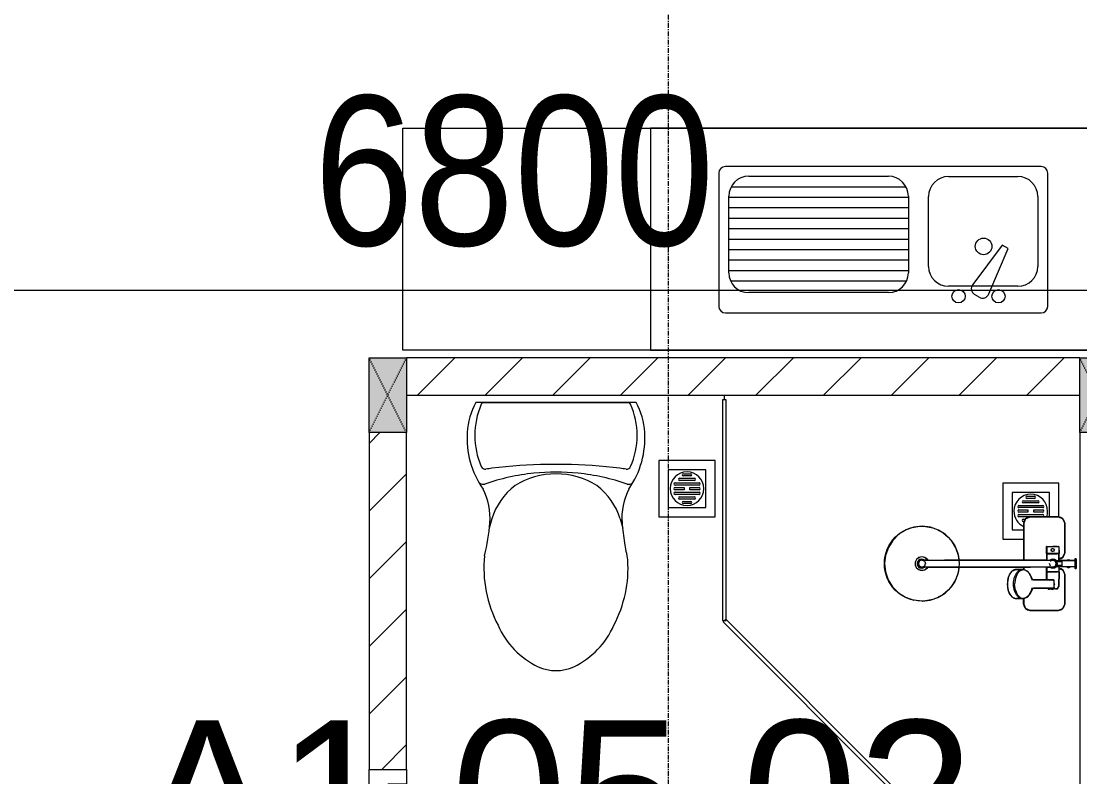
# Model space of a CAD drawing. Header units: millimetres. Extents: x 1591 to 239243, y -15958 to 82755.
# Drawn here: x 139121 to 141951, y 21317 to 23337 of the extents above; entities that cross this region are included whole.
import ezdxf

# ---------------------------------------------------------------- set-up
doc = ezdxf.new("R2010")
doc.units = ezdxf.units.MM
doc.linetypes.add('Dash_2_', pattern=[6, 3, -3])
doc.linetypes.add('Grid Line', pattern=[22.225, 12.7, -3.175, 3.175, -3.175])
for name, color, linetype, lineweight in [('0-1', 250, 'Continuous', 5), ('A-ANNO-DIMS', 211, 'Continuous', 9), ('A-ANNO-DIMS-160', 211, 'Continuous', 9), ('A-AREA-IDEN', 2, 'Continuous', 9), ('A-DETL-GENF-1', 9, 'Continuous', 9), ('A-DOOR-1', 254, 'Continuous', 9), ('A-DOOR-2', 9, 'Continuous', 9), ('A-FLOR-2', 9, 'Continuous', 9), ('A-GLAZ-CURT-1', 254, 'Continuous', 9), ('A-GLAZ-CURT-2', 9, 'Continuous', 9), ('A-WALL-1', 253, 'Continuous', 18), ('A-WALL-PATT-1', 10, 'Continuous', 9), ('I-FURN', 30, 'Continuous', 9), ('I-FURN-1', 254, 'Continuous', 9), ('M-EQPM-1', 254, 'Continuous', 9), ('P-SANR-FIXT', 6, 'Continuous', 9), ('P-SANR-FIXT-1', 254, 'Continuous', 9), ('S-COLS', 52, 'Continuous', 9), ('S-COLS-4', 254, 'Continuous', 9), ('S-COLS-5', 253, 'Continuous', 18), ('S-COLS-HDLN-1', 9, 'Dash_2_', 9), ('S-GRID-1', 1, 'Grid Line', 9)]:
    doc.layers.add(name, color=color, linetype=linetype, lineweight=lineweight)
doc.styles.add('Arial_9', font='arial_0.ttf', dxfattribs={"height": 400})
doc.styles.add('UTM Avo', font='UTM Avo.ttf', dxfattribs={"width": 0.9, "height": 400})
doc.dimstyles.new('1_Dim_chi_tiet_2_5', dxfattribs={"dimscale": 304.8, "dimtxt": 399.720379, "dimasz": 0.629921, "dimexe": 0.524934, "dimexo": 0.0625, "dimgap": 0.052493, "dimtad": 1, "dimdec": 0, "dimrnd": 5, "dimzin": 0, "dimdsep": 46, "dimtxsty": 'UTM Avo', "dimblk1": 'OBLIQUE', "dimblk2": 'OBLIQUE', "dimsah": 1, "dimcen": 0.09, "dimdle": 0.524934, "dimazin": 0, "dimtfac": 1, "dimtdec": 4, "dimtix": 1, "dimtmove": 0, "dimatfit": 3, "dimfxl": 1.049869, "dimfxlon": 1, "dimtvp": 1, "dimtolj": 1, "dimtzin": 0, "dimarcsym": 2})
pattern_1 = [(45, (0, 0), (-90.50967, 90.50967), [])]

# ---------------------------------------------------------------- blocks, each defined once
blk = doc.blocks.new('DOOR_CW_01 CANH MO-PANEL KINH - DIG_02-800x2200-CỬA NHÔM KÍNH-401063-TKCS_MB TẦNG 5')
at = {"layer": 'A-DETL-GENF-1'}
for p, q in [((-347, -182), (-347, -62)), ((-347, -62), (-307, -62)), ((-307, -62), (-307, -182)), ((-307, -182), (-347, -182)), ((-347, -196), (-341, -196)), ((-347, -638), (-347, -196)), ((-341, -196), (-341, -182)), ((-341, -182), (-313, -182)), ((-313, -182), (-313, -196)), ((-307, -196), (-313, -196)), ((-307, -196), (-307, -638)), ((-383.9, -611.2), (-377.3, -615.8)), ((-270.1, -611.2), (-276.7, -615.8)), ((-392, -637), (-392, -716.5)), ((-384, -699.5), (-384, -637)), ((-347, -638), (-341, -638)), ((-341, -652), (-341, -638)), ((-307, -638), (-313, -638)), ((-313, -638), (-313, -652)), ((-270, -699.5), (-270, -637)), ((-262, -637), (-262, -716.5)), ((-307, -652), (-347, -652)), ((-347, -652), (-347, -772)), ((-313, -652), (-341, -652)), ((-307, -772), (-307, -652)), ((-349, -703.5), (-380, -703.5)), ((-349, -692.2), (-349, -731.8)), ((-347, -692.2), (-349, -692.2)), ((-347, -692.2), (-347, -731.8)), ((-307, -692.2), (-307, -731.8)), ((-307, -692.2), (-305, -692.2)), ((-305, -692.2), (-305, -731.8)), ((-305, -703.5), (-274, -703.5)), ((-349, -720.5), (-388, -720.5)), ((-349, -731.8), (-347, -731.8)), ((-305, -731.8), (-307, -731.8)), ((-305, -720.5), (-266, -720.5)), ((-347, -772), (-307, -772))]:
    blk.add_line(p, q, dxfattribs=at)
blk.add_circle((-357, -60), 10, dxfattribs=at)
for centre, radius, start, end in [((-357, -60), 714, 268, 0), ((-347, -637), 45, 145, 180), ((-347, -637), 37, 145, 180), ((-307, -637), 37, 0, 35), ((-307, -637), 45, 360, 35), ((-380, -699.5), 4, 180, 270), ((-274, -699.5), 4, 270, 0), ((-388, -716.5), 4, 180, 270), ((-266, -716.5), 4, 270, 0)]:
    blk.add_arc(centre, radius, start, end, dxfattribs=at)
at = {"layer": 'A-DOOR-2'}
for p, q in [((-400, -50), (-400, 50)), ((-400, 50), (-350, 50)), ((-350, 50), (-350, 0)), ((350, 0), (350, 50)), ((350, 50), (400, 50)), ((400, 50), (400, -50)), ((-360, 0), (-360, -50)), ((-350, 0), (-360, 0)), ((360, 0), (350, 0)), ((360, -50), (360, 0)), ((-360, -50), (-400, -50)), ((-357, -50), (-332, -50)), ((400, -50), (360, -50))]:
    blk.add_line(p, q, dxfattribs=at)
blk = doc.blocks.new('TOILET - TOILET-348229-TKCS_MB TẦNG 5')
at = {"layer": 'P-SANR-FIXT-1'}
for p, q in [((214.2, -19.1), (-214.2, -19.1)), ((194, -19.9), (-194, -19.9)), ((-171.7, -330.3), (-178.6, -355.5)), ((171.7, -330.3), (178.6, -355.5))]:
    blk.add_line(p, q, dxfattribs=at)
for centre, radius, start, end in [((-46.1, -111.1), 191.6, 151.2809, 176.4513), ((-9.8, -107.2), 207.3, 156.2862, 203.7138), ((-193.7, -26.4), 6.48, 92.3168, 156.2862), ((193.7, -26.4), 6.48, 23.7138, 87.6832), ((9.8, -107.2), 207.3, 336.2862, 23.7138), ((46.1, -111.1), 191.6, 3.5487, 28.7191), ((1.9, -114.1), 239.7, 176.4513, 195.2961), ((-1.9, -114.1), 239.7, 344.7039, 3.5487), ((-4, -115.7), 233.6, 195.2961, 215.2147), ((-189.1, -185.5), 11.7, 205.4105, 277.5788), ((178.9, -2951.3), 2778.4, 97.2351, 97.5788), ((-14.3, -1400.4), 1215.6, 90.3974, 97.407), ((0, -3462.8), 3278, 89.6026, 90.3974), ((14.3, -1400.4), 1215.6, 82.593, 89.6026), ((-178.9, -2951.3), 2778.4, 82.4212, 82.7649), ((189.1, -185.5), 11.7, 262.4212, 334.5895), ((4, -115.7), 233.6, 324.7853, 344.7039), ((0.6, -792.1), 586.9, 95.8322, 108.9927), ((0, -416), 206.1, 90, 122.0732), ((0, -786.7), 581.5, 84.1678, 95.8322), ((0, -416), 206.1, 57.9268, 90), ((-0.6, -792.1), 586.9, 71.0073, 84.1678), ((-195, -224.1), 13.8, 230.6724, 288.9927), ((-343.5, -327.4), 167.3, 355.4559, 27.38), ((-0.4, -384), 179.5, 127.4036, 162.5964), ((0.4, -384), 179.5, 17.4036, 52.5964), ((343.5, -327.4), 167.3, 152.62, 184.5441), ((195, -224.1), 13.8, 251.0073, 309.3276), ((-719.2, -297.5), 544.3, 346.0536, 355.4559), ((719.2, -297.5), 544.3, 184.5441, 190.2879), ((-1948.3, -805.1), 2171.2, 9.681, 10.8949), ((137.1, -461.2), 329.8, 174.3487, 207.6878), ((-137.1, -461.2), 329.8, 332.3122, 3.6835), ((45.1, -528.6), 217.6, 203.2216, 244.7718), ((-45.1, -528.6), 217.6, 295.2282, 336.7784), ((0, -624.4), 111.7, 244.7718, 295.2282)]:
    blk.add_arc(centre, radius, start, end, dxfattribs=at)
blk = doc.blocks.new('93925000_0001 - 93925000_top_dwg_93925000_T-348115-TKCS_MB TẦNG 5')
at = {"layer": 'P-SANR-FIXT'}
for p, q in [((-125, -47.4), (-125, -123.4)), ((-29.3, -30.4), (-108, -30.4)), ((-46.3, -78.4), (-46.3, -46.7)), ((-27.2, -47.1), (-26.1, -47.1)), ((21.5, -45.9), (60.6, -46.7)), ((29.3, -30.4), (108, -30.4)), ((125, -47.4), (125, -123.4)), ((-27.2, -77.9), (-26.1, -77.9)), ((-9, -412.5), (-9, -62.5)), ((9, -62.5), (9, -412.5)), ((43, -78.7), (21.5, -79.2)), ((43, -64.7), (43, -117.7)), ((65.8, -117.7), (65.8, -64.7)), ((-108, -140.4), (-9, -140.4)), ((9, -140.4), (16.1, -140.4)), ((42.7, -117.9), (42.7, -117.9)), ((43.2, -117.6), (43.2, -117.5)), ((65.6, -117.5), (65.6, -117.6)), ((66.1, -117.9), (66.1, -117.9)), ((108, -140.4), (92.7, -140.4)), ((15.4, -159.1), (15.8, -143.3)), ((93, -143.3), (93.4, -159.1))]:
    blk.add_line(p, q, dxfattribs=at)
at = {"layer": 'P-SANR-FIXT', "flags": 128}
for points in [[(-45.8, -46.1), (-27.2, -46.1), (-27.2, -78.9), (-45.8, -78.9)], [(-26.1, -46), (-26.1, -78.9), (-9, -79)], [(21.5, -47.4), (21.5, -79.1), (9, -79)]]:
    blk.add_lwpolyline(points, dxfattribs=at)
at = {"layer": 'P-SANR-FIXT'}
for centre, radius in [((-36.5, -62.5), 3.95), ((0, -412.5), 100)]:
    blk.add_circle(centre, radius, dxfattribs=at)
for centre, radius, start, end in [((-108, -47.4), 17, 90, 180), ((-45.8, -46.6), 0.5, 90, 180), ((-29.3, -47.4), 17, 4.7626, 90), ((0, -62.5), 12, 318.5904, 221.4096), ((0, -62.5), 9, 90, 180.0008), ((0, -62.5), 9, 360, 90), ((29.3, -47.4), 17, 90, 175.2374), ((59.7, -57.1), 10.5, 38.6491, 85.492), ((108, -47.4), 17, 360, 90), ((-45.8, -78.4), 0.5, 180, 270), ((45.7, -61.8), 2.59, 155.1929, 175.7071), ((45.9, -61.8), 2.75, 130.8294, 155.1929), ((46.1, -62.1), 3.08, 110.5459, 130.8294), ((54.4, -334.8), 275.9, 88.2683, 91.7343), ((-11.1, -67.1), 76.9, 1.7693, 4.1075), ((65.2, -72.4), 3.46, 323.2522, 79.3541), ((-108, -123.4), 17, 180, 270), ((32.6, -143.6), 16.9, 172.414, 179.1297), ((33.7, -143.7), 17.9, 164.9525, 172.4168), ((35.2, -144.2), 19.5, 157.9614, 164.9563), ((37.1, -144.9), 21.6, 151.4775, 157.9654), ((39.3, -146.1), 24, 145.4892, 151.4815), ((41.5, -147.6), 26.8, 139.9517, 145.4927), ((43.6, -149.4), 29.5, 134.7867, 139.9744), ((46.2, -152), 33.2, 130.0223, 134.7808), ((47.7, -153.8), 35.5, 125.4414, 130.0144), ((49.9, -156.8), 39.2, 121.1773, 125.4365), ((50.6, -157.9), 40.5, 119.697, 121.1761), ((51, -158.7), 41.5, 117.0276, 119.7085), ((52.2, -161.1), 44.1, 113.3199, 117.0258), ((51.7, -159.9), 42.8, 109.7779, 113.2977), ((52.5, -162.2), 45.2, 106.1472, 109.7766), ((53.2, -164.5), 47.7, 103.9355, 106.1665), ((39.1, -108.2), 10.4, 284.3956, 285.5116), ((40.8, -114.2), 4.19, 285.5116, 289.9665), ((40.2, -112.5), 6, 289.9665, 292.7061), ((41.4, -115.3), 2.96, 292.7061, 296.5405), ((41.3, -115.1), 3.16, 296.9591, 300.8286), ((41.8, -115.8), 2.26, 300.8286, 305.287), ((42.1, -116.4), 1.64, 305.287, 309.9326), ((42.6, -116.9), 0.906, 309.9326, 315.24), ((66.5, -116.6), 1.39, 229.6335, 235.1234), ((66.3, -116.8), 1.08, 225.1702, 229.6335), ((67.3, -115.4), 2.79, 235.1234, 238.7439), ((67.2, -115.6), 2.6, 238.7439, 243.4573), ((67.8, -114.4), 3.89, 243.9189, 246.8313), ((68.1, -113.8), 4.52, 246.843, 250.4792), ((68.3, -113.2), 5.24, 250.478, 254.0406), ((68.5, -112.7), 5.75, 254.0357, 256.0561), ((55.4, -165.2), 48.4, 73.8659, 76.0481), ((56.2, -162.4), 45.5, 70.241, 73.86), ((57.4, -159.2), 42.1, 66.6693, 70.2637), ((56.5, -161.3), 44.3, 62.9815, 66.6728), ((58, -158.4), 41.1, 60.2783, 62.9855), ((57.7, -158.9), 41.7, 58.8444, 60.2824), ((59.2, -156.4), 38.7, 54.5377, 58.8482), ((60.9, -154), 35.8, 50.0034, 54.5405), ((62.8, -151.7), 32.8, 45.1921, 50.0042), ((65, -149.6), 29.8, 40.0487, 45.1896), ((87.6, -128.4), 1.5, 180, 187.5386), ((87.6, -128.4), 1.5, 258.6057, 270), ((67.2, -147.7), 26.8, 34.5125, 40.0422), ((69.4, -146.2), 24.2, 28.5363, 34.4919), ((73.8, -143.9), 19.2, 21.6374, 28.9183), ((71.2, -145), 22.1, 15.4436, 21.6374), ((76.8, -143.4), 16.2, 7.1859, 15.4436), ((73.9, -143.8), 19.1, 1.2699, 7.1859), ((108, -123.4), 17, 270, 360), ((32.7, -159), 17.3, 181.3198, 222.2619), ((76, -159), 17.4, 317.3098, 358.6393), ((54.2, -123), 60.6, 259.1395, 270.1494), ((54.2, -119.5), 64.1, 270.1494, 280.3637), ((0, -412.5), 18, 120.2491, 59.7509), ((0, -412.5), 12.2, 137.7946, 42.2054), ((0, -412.5), 9, 180, 0)]:
    blk.add_arc(centre, radius, start, end, dxfattribs=at)
for points, degree in [([(-12.9, 0), (-12.9, -1.5), (-12.9, -3)], 2), ([(12.9, 0), (0, 0), (-12.8, 0)], 2), ([(12.8, 0), (12.9, 0), (12.9, 0)], 2), ([(12.9, 0), (12.9, -1.5), (12.9, -3)], 2), ([(-12.9, -3), (0, -3), (12.8, -3)], 2), ([(-12.8, -3), (-12.9, -3), (-12.9, -3)], 2), ([(-8.5, -3.8), (-8.5, -20.9), (-8.5, -38)], 2), ([(8.5, -3.8), (8.5, -20.9), (8.5, -38)], 2), ([(-5, -46), (-15.5, -46), (-26.1, -46)], 2), ([(-8.5, -38), (0, -38), (8.5, -38)], 2), ([(-5, -38), (-5, -44.8), (-5, -51.6)], 2), ([(5, -38), (5, -44.8), (5, -51.6)], 2), ([(5, -46), (13.3, -46), (21.5, -46)], 2), ([(43.2, -61.6), (43.1, -62.2), (43.3, -62.8), (43, -63.5), (43, -64.1), (43, -64.7)], 5), ([(46.1, -59), (45.8, -59), (45.6, -59), (45.4, -59.1), (45.2, -59.1), (45, -59.2)], 5), ([(65.6, -61.6), (65.6, -60.8), (65.5, -60), (64.3, -59), (63.5, -59), (62.7, -59)], 5), ([(42.8, -182.5), (33, -180.6), (24.7, -176.4), (19.9, -170.7)], 3), ([(88.8, -170.8), (83.9, -176.5), (75.6, -180.7), (65.8, -182.5)], 3)]:
    blk.add_open_spline(points, degree=degree, dxfattribs=at)
for points, weights in [([(-9.3, -3), (-8.5, -3), (-8.5, -3.8)], [1, 0.707106775639, 1]), ([(9.3, -3), (8.5, -3), (8.5, -3.8)], [1, 0.707106765177, 1]), ([(21.5, -45.9), (21.5, -45.7), (21.5, -47.4)], [0.874147445041, 0.908470869121, 1]), ([(67.9, -74.4), (66.9, -75.7), (65.8, -76.4)], [1, 0.991614392871, 1]), ([(54.4, -167.3), (15.8, -167.3), (15.8, -143.6)], [1, 0.707106781187, 1]), ([(93, -143.6), (93, -167.3), (54.4, -167.3)], [1, 0.707106781187, 1])]:
    blk.add_rational_spline(points, weights, degree=2, dxfattribs=at)
blk.add_open_spline([(68, -50.6), (68.4, -51.1), (68.6, -51.7), (68.7, -53.5), (68.2, -54.7), (66.1, -57), (64.6, -58.1), (62.7, -59)], degree=3, knots=[0.3623591, 0.3623591, 0.3623591, 0.3623591, 0.4991435, 0.4991435, 0.7494159, 0.7494159, 0.9564651, 0.9564651, 0.9564651, 0.9564651], dxfattribs=at)
blk = doc.blocks.new('93925000_0001 - 93925000_top_dwg-348114-TKCS_MB TẦNG 5')
blk.add_blockref('93925000_0001 - 93925000_top_dwg_93925000_T-348115-TKCS_MB TẦNG 5', (0, 0))
blk = doc.blocks.new('93925000_0001 - 93925000_3D_low_dwg-348120-TKCS_MB TẦNG 5')
at = {"layer": 'P-SANR-FIXT'}
for p, q in [((-13, 0.4), (-12.1, 0.4)), ((-13, 0.4), (-11.6, 0.4)), ((-13, 0.4), (-12.1, 0.4)), ((-13, 0.4), (-11.6, 0.4)), ((-13, -2.4), (-13, 0.4)), ((-13, -2.4), (-13, 0.4)), ((-12.1, 0.4), (-9.1, 0.4)), ((-12.1, 0.4), (-9.1, 0.4)), ((-8, 0.4), (-11.6, 0.4)), ((-8, 0.4), (-11.6, 0.4)), ((-9.1, 0.4), (-5, 0.4)), ((-5, 0.4), (-8, 0.4)), ((-5, 0.4), (0, 0.4)), ((0, 0.4), (5.1, 0.4)), ((5.1, 0.4), (9, 0.4)), ((8.2, 0.4), (5.1, 0.4)), ((11.6, 0.4), (8.2, 0.4)), ((11.6, 0.4), (8.2, 0.4)), ((9, 0.4), (12, 0.4)), ((9, 0.4), (12, 0.4)), ((13, 0.4), (11.6, 0.4)), ((13, 0.4), (11.6, 0.4)), ((12, 0.4), (13, 0.4)), ((12, 0.4), (13, 0.4)), ((13, -2.4), (13, 0.4)), ((13, -2.4), (13, 0.4)), ((-12.1, -2.4), (-13, -2.4)), ((-13, -2.4), (-11.6, -2.4)), ((-12.1, -2.4), (-13, -2.4)), ((-13, -2.4), (-11.6, -2.4)), ((-9.1, -2.4), (-12.1, -2.4)), ((-9.1, -2.4), (-12.1, -2.4)), ((-11.6, -2.4), (-8.5, -2.4)), ((-11.6, -2.4), (-8.9, -2.4)), ((-11.1, -20.1), (-8.9, -14.6)), ((-8.9, -25.2), (-11.1, -20.1)), ((-5, -2.4), (-9.1, -2.4)), ((-8.9, -45.6), (-8.9, -2.4)), ((-6.1, -2.4), (-8.5, -2.4)), ((-8.5, -53.6), (-8.5, -2.4)), ((0, -2.4), (-5, -2.4)), ((5.1, -2.4), (0, -2.4)), ((5.1, -2.4), (9, -2.4)), ((6.1, -2.4), (8.5, -2.4)), ((11.6, -2.4), (8.5, -2.4)), ((8.5, -2.4), (8.5, -53.6)), ((8.9, -2.4), (8.9, -45.6)), ((11.6, -2.4), (8.9, -2.4)), ((11.1, -20.1), (8.9, -15)), ((8.9, -25.6), (11.1, -20.1)), ((9, -2.4), (12, -2.4)), ((9, -2.4), (12, -2.4)), ((13, -2.4), (11.6, -2.4)), ((13, -2.4), (11.6, -2.4)), ((12, -2.4), (13, -2.4)), ((12, -2.4), (13, -2.4)), ((-125, -47), (-120, -35)), ((-120, -35), (-125, -47)), ((-125, -123), (-125, -47)), ((-125, -47), (-125, -123)), ((-120, -35), (-108, -30)), ((-108, -30), (-120, -35)), ((-108, -30), (-29.2, -30)), ((-29.2, -30), (-108, -30)), ((-46.3, -45.7), (-27.2, -45.6)), ((-46.3, -46.9), (-46.3, -45.7)), ((-46.3, -45.7), (-46.3, -46.9)), ((-46.3, -50.5), (-46.3, -46.9)), ((-46.3, -50.5), (-46.3, -56.1)), ((-46.3, -56.1), (-46.3, -62.1)), ((-29.2, -30), (-17.2, -35)), ((-17.2, -35), (-29.2, -30)), ((-27.2, -46.8), (-27.2, -45.6)), ((-27.2, -46.8), (-27.2, -50.4)), ((-27.2, -56), (-27.2, -50.4)), ((-27.2, -62.1), (-27.2, -56)), ((-26.1, -46.8), (-26.1, -45.6)), ((-8.5, -45.6), (-26.1, -45.6)), ((-26.1, -46.8), (-26.1, -50.4)), ((-26.1, -56), (-26.1, -50.4)), ((-26.1, -62.1), (-26.1, -56)), ((-17.2, -35), (-12.8, -45.6)), ((-12.8, -45.6), (-17.2, -35)), ((-8.5, -53.6), (-11.2, -57.7)), ((-8.5, -53.6), (-11.2, -57.7)), ((-5.4, -54.9), (-9, -62.1)), ((-4.4, -50.9), (-8.5, -53.6)), ((-4.4, -50.9), (-8.5, -53.6)), ((0, -53.1), (-5.4, -54.9)), ((-4.6, -51), (-4.4, -50.9)), ((0, -50.1), (-4.4, -50.9)), ((4.4, -50.9), (0, -50.1)), ((4.4, -50.9), (4.6, -51)), ((4.4, -50.9), (8.5, -53.6)), ((4.4, -50.9), (8.5, -53.6)), ((9, -62.1), (6.4, -55.7)), ((21.5, -45.6), (8.5, -45.6)), ((11.1, -57.5), (8.5, -53.6)), ((11.2, -57.7), (8.5, -53.6)), ((11.2, -57.7), (8.5, -53.6)), ((17.2, -35), (12.8, -45.6)), ((12.8, -45.6), (17.2, -35)), ((17.2, -35), (29.2, -30)), ((17.2, -35), (29.2, -30)), ((21.5, -45.6), (60.6, -46.1)), ((21.5, -46.8), (21.5, -45.6)), ((21.5, -46.8), (21.5, -50.4)), ((21.5, -56), (21.5, -50.4)), ((21.5, -62.1), (21.5, -56)), ((29.2, -30), (108, -30)), ((108, -30), (29.2, -30)), ((60.6, -46.1), (66.7, -50.3)), ((66.7, -50.3), (69.5, -62.1)), ((108, -30), (120, -35)), ((120, -35), (108, -30)), ((120, -35), (125, -47)), ((125, -47), (120, -35)), ((125, -47), (125, -123)), ((125, -123), (125, -47)), ((-46.3, -68.1), (-46.3, -62.1)), ((-46.3, -73.7), (-46.3, -68.1)), ((-46.3, -77.3), (-46.3, -73.7)), ((-46.3, -78.5), (-46.3, -77.3)), ((-46.3, -78.5), (-46.3, -77.3)), ((-46.3, -78.5), (-27.2, -78.6)), ((-40.5, -62.1), (-39.4, -59.4)), ((-40.5, -62.1), (-39.3, -64.9)), ((-36.6, -58.1), (-39.4, -59.4)), ((-36.5, -66.1), (-39.3, -64.9)), ((-36.6, -58.1), (-33.6, -59.3)), ((-33.6, -64.8), (-36.5, -66.1)), ((-33.6, -59.3), (-32.5, -62.1)), ((-33.6, -64.8), (-32.5, -62.1)), ((-27.2, -68.2), (-27.2, -62.1)), ((-27.2, -73.8), (-27.2, -68.2)), ((-27.2, -77.4), (-27.2, -73.8)), ((-27.2, -78.6), (-27.2, -77.4)), ((-26.1, -68.2), (-26.1, -62.1)), ((-26.1, -73.8), (-26.1, -68.2)), ((-26.1, -77.4), (-26.1, -73.8)), ((-26.1, -78.6), (-26.1, -77.4)), ((-26.1, -78.6), (-9, -78.6)), ((-11.1, -57.5), (-12, -62.1)), ((-11.2, -57.7), (-12, -62.1)), ((-12, -62.1), (-11.2, -66.5)), ((-12, -62.1), (-11.2, -66.5)), ((-11.1, -57.5), (-11.2, -57.7)), ((-11.1, -66.7), (-11.2, -66.5)), ((-11.2, -66.5), (-9, -69.8)), ((-11.1, -66.7), (-9, -69.9)), ((-9, -62.1), (-9, -66.3)), ((-9, -79.5), (-9, -66.3)), ((-9, -79.5), (-9, -94.5)), ((-6.3, -67.4), (-5.4, -69.3)), ((6.4, -68.5), (0, -71.1)), ((9, -62.1), (7.9, -59.4)), ((9, -62.1), (9, -66.5)), ((9, -79.6), (9, -66.5)), ((9, -69.8), (11.2, -66.5)), ((9, -69.8), (11.2, -66.5)), ((9, -69.8), (10.6, -67.4)), ((9, -78.6), (21.5, -78.6)), ((9, -79.6), (9, -94.6)), ((11.1, -57.5), (11.2, -57.7)), ((11.1, -66.7), (12, -62.1)), ((11.1, -66.7), (11.2, -66.5)), ((12, -62.1), (11.2, -57.7)), ((12, -62.1), (11.2, -57.7)), ((11.2, -66.5), (12, -62.1)), ((21.5, -68.2), (21.5, -62.1)), ((21.5, -73.8), (21.5, -68.2)), ((21.5, -77.4), (21.5, -73.8)), ((21.5, -78.6), (21.5, -77.4)), ((21.5, -78.6), (44.3, -78.3)), ((43.3, -68.3), (43.8, -62.2)), ((43.3, -68.3), (44.3, -66.3)), ((44.3, -70.3), (43.3, -68.3)), ((44.3, -58.6), (44.2, -112.9)), ((65.4, -58.6), (44.3, -58.6)), ((52.7, -58.6), (54.8, -57.9)), ((54.8, -57.9), (56.9, -58.6)), ((65.4, -58.6), (65.4, -112.9)), ((66.3, -68.3), (65.4, -66.3)), ((65.4, -70.2), (66.3, -68.3)), ((66.3, -68.3), (65.5, -58.6)), ((66.7, -73.9), (69.5, -62.1)), ((-9, -94.5), (-9, -122.1)), ((9, -94.6), (9, -122.1)), ((44.2, -112.9), (42.7, -116.4)), ((65.4, -112.9), (67, -116.4)), ((-120, -135), (-125, -123)), ((-125, -123), (-120, -135)), ((-108, -140), (-120, -135)), ((-120, -135), (-108, -140)), ((-8.8, -140), (-108, -140)), ((-108, -140), (-8.8, -140)), ((-9, -122.1), (-9, -352.1)), ((16.1, -140), (8.8, -140)), ((8.8, -140), (16.1, -140)), ((9, -352.1), (9, -122.1)), ((16, -140.4), (19, -131.1)), ((16, -140.4), (16, -160.1)), ((19.3, -150.1), (16, -140.4)), ((27.2, -123.6), (19, -131.1)), ((42.7, -116.4), (27.2, -123.6)), ((67, -116.4), (82.2, -123.4)), ((82.2, -123.4), (90.4, -130.7)), ((90.4, -130.7), (93.7, -140.4)), ((90.7, -149.6), (93.7, -140.4)), ((108, -140), (93.6, -140)), ((93.6, -140), (108, -140)), ((93.7, -140.4), (93.7, -160.1)), ((108, -140), (120, -135)), ((108, -140), (120, -135)), ((125, -123), (120, -135)), ((120, -135), (125, -123)), ((16, -160.1), (18.8, -169)), ((19.3, -169.7), (16, -160.1)), ((27.5, -157.3), (19.3, -150.1)), ((25.5, -175.3), (19.3, -169.7)), ((27.5, -157.3), (39.8, -162.4)), ((39.8, -162.4), (54.8, -164.2)), ((70.6, -162.2), (54.8, -164.2)), ((70.6, -162.2), (82.5, -157.2)), ((90.7, -149.6), (82.5, -157.2)), ((90.7, -169.3), (82.5, -176.8)), ((90.6, -169.4), (88.2, -171.6)), ((93.7, -160.1), (90.7, -169.3)), ((39.8, -182), (27.5, -177)), ((39.6, -182), (54.8, -183.9)), ((39.8, -182), (54.8, -183.9)), ((54.8, -183.9), (70.6, -181.9)), ((54.8, -183.9), (69.3, -182.2)), ((82.5, -176.8), (70.6, -181.9)), ((82.2, -177), (79.6, -178.1)), ((-61.8, -333.3), (-77.7, -348.9)), ((-42.5, -321.4), (-61.8, -333.3)), ((-21.4, -314.2), (-42.5, -321.4)), ((-9, -312.8), (-21.4, -314.2)), ((22.5, -314.4), (9, -312.9)), ((43, -321.6), (22.5, -314.4)), ((61.9, -333.3), (43, -321.6)), ((78.8, -350.3), (61.9, -333.3)), ((-89.8, -367.9), (-97.3, -388.9)), ((-77.7, -348.9), (-89.8, -367.9)), ((-9, -374.4), (-9, -352.1)), ((9, -374.3), (9, -352.1)), ((90.5, -369.3), (78.8, -350.3)), ((-97.3, -388.9), (-100, -411.9)), ((-9, -394.7), (-9, -374.4)), ((-9, -394.7), (-9, -407.6)), ((9, -394.5), (9, -374.3)), ((9, -394.5), (9, -407.4)), ((97.6, -390.1), (90.5, -369.3)), ((100, -411.9), (97.6, -390.1)), ((-100, -411.9), (-97.6, -433.8)), ((-16.7, -404), (-18.5, -411.9)), ((-18.5, -411.9), (-18.5, -411.9)), ((-18.5, -411.9), (-16.5, -420.1)), ((-11.8, -397.7), (-16.7, -404)), ((-16.5, -420.1), (-11.3, -426.5)), ((-12, -411.9), (-9, -404.4)), ((-8.3, -420.6), (-12, -411.9)), ((-9, -396.3), (-11.8, -397.7)), ((-5.4, -404.7), (-9, -411.9)), ((-9, -407.6), (-9, -411.9)), ((-9, -411.9), (-9, -411.9)), ((0, -423.9), (-8.3, -420.6)), ((-5.4, -404.7), (-6.3, -405.5)), ((-5.4, -419.1), (-6.2, -418.4)), ((-5.4, -404.7), (0, -402.9)), ((0, -420.9), (-5.4, -419.1)), ((0, -420.9), (-5.4, -419.1)), ((5.4, -404.7), (0, -402.9)), ((5.4, -419.1), (0, -420.9)), ((5.4, -419.1), (0, -420.9)), ((8.7, -420.2), (0, -423.9)), ((9, -411.9), (5.4, -404.7)), ((5.4, -404.7), (6.2, -405.4)), ((5.4, -419.1), (9, -411.6)), ((5.4, -419.1), (9, -411.9)), ((6.2, -418.4), (5.4, -419.1)), ((8.7, -420.2), (12, -411.9)), ((11.7, -397.6), (9, -396.3)), ((12, -411.9), (9, -404.9)), ((9, -411.9), (9, -407.4)), ((9, -411.6), (9, -411.9)), ((11.7, -397.6), (16.7, -403.7)), ((11.7, -397.6), (16.7, -403.7)), ((16.5, -420.1), (11.7, -426.2)), ((18.5, -411.9), (16.5, -420.1)), ((16.7, -403.7), (18.5, -411.9)), ((16.7, -403.7), (18.5, -411.9)), ((18.5, -411.9), (18.5, -411.9)), ((100, -411.9), (97.5, -433.9)), ((-97.6, -433.8), (-90.5, -454.4)), ((-11.3, -426.5), (-3.9, -430)), ((-3.9, -430), (4.1, -429.9)), ((4.1, -429.9), (11.7, -426.2)), ((89.8, -455.8), (97.5, -433.9)), ((-90.5, -454.4), (-78.4, -473.9)), ((-78.4, -473.9), (-62.2, -490.2)), ((61.9, -490.4), (78, -474.5)), ((78, -474.5), (89.8, -455.8)), ((-62.2, -490.2), (-43.5, -501.9)), ((-43.5, -501.9), (-22.2, -509.4)), ((-22.2, -509.4), (-0.1, -511.9)), ((-0.1, -511.9), (22.1, -509.4)), ((22.1, -509.4), (42.9, -502.2)), ((42.9, -502.2), (61.9, -490.4))]:
    blk.add_line(p, q, dxfattribs=at)
blk = doc.blocks.new('93925000_0001 - FMM 93925000-348244-TKCS_MB TẦNG 5')
for name in ['93925000_0001 - 93925000_3D_low_dwg-348120-TKCS_MB TẦNG 5', '93925000_0001 - 93925000_top_dwg-348114-TKCS_MB TẦNG 5']:
    blk.add_blockref(name, (0, 0))
blk = doc.blocks.new('THU NUOC - THU NUOC-V90-TKCS_MB TẦNG 5')
at = {"layer": 'M-EQPM-1'}
for p, q in [((-66.3, 70.6), (-66.3, -79.4)), ((83.7, 70.6), (-66.3, 70.6)), ((83.7, -20.3), (83.7, 70.6)), ((58.7, 45.6), (-41.3, 45.6)), ((-41.3, 45.6), (-41.3, -54.4)), ((-1.1, 35.6), (18.5, 35.6)), ((18.5, 29.6), (-1.1, 29.6)), ((58.7, -19.9), (58.7, 45.6)), ((-23.3, 10.8), (40.9, 10.8)), ((40.9, 4.8), (-23.3, 4.8)), ((-11, 23.3), (28.5, 23.3)), ((28.5, 17.3), (-11, 17.3)), ((-23.3, -1.2), (0.7, -1.2)), ((0.7, -7.2), (-23.3, -7.2)), ((-23.3, -13.6), (40.9, -13.6)), ((40.9, -19.6), (-23.3, -19.6)), ((-11, -26.1), (-5.8, -26.1)), ((0.7, -1.2), (0.7, -7.2)), ((16.7, -1.2), (40.9, -1.2)), ((16.7, -7.2), (16.7, -1.2)), ((40.9, -7.2), (16.7, -7.2)), ((-41.3, -54.4), (-10.2, -54.4)), ((-8.2, -32.1), (-11, -32.1)), ((-66.3, -79.4), (-10.2, -79.4))]:
    blk.add_line(p, q, dxfattribs=at)
for centre, radius, start, end in [((8.7, -4.4), 45, 0, 180), ((8.7, -4.4), 45, 0, 180), ((-1.1, 32.6), 3, 90, 270), ((18.5, 32.6), 3, 270, 90), ((-23.3, 7.8), 3, 90, 270), ((-11, 20.3), 3, 90, 270), ((28.5, 20.3), 3, 270, 90), ((40.9, 7.8), 3, 270, 90), ((8.7, -4.4), 45, 180, 244.9175), ((8.7, -4.4), 45, 180, 244.9175), ((-23.3, -4.2), 3, 90, 270), ((-23.3, -16.6), 3, 90, 270), ((-11, -29.1), 3, 90, 270), ((40.9, -4.2), 3, 270, 90), ((40.9, -16.6), 3, 270, 90), ((8.7, -4.4), 45, 339.7593, 360), ((8.7, -4.4), 45, 339.7593, 360)]:
    blk.add_arc(centre, radius, start, end, dxfattribs=at)
blk = doc.blocks.new('THU NUOC - THU NUOC-461820-TKCS_MB TẦNG 5')
at = {"layer": 'M-EQPM-1'}
for p, q in [((-66.3, 70.6), (-66.3, -79.4)), ((83.7, 70.6), (-66.3, 70.6)), ((83.7, -79.4), (83.7, 70.6)), ((58.7, 45.6), (-41.3, 45.6)), ((-41.3, 45.6), (-41.3, -54.4)), ((-1.1, 35.6), (18.5, 35.6)), ((18.5, 29.6), (-1.1, 29.6)), ((58.7, -54.4), (58.7, 45.6)), ((-23.3, 10.8), (40.9, 10.8)), ((40.9, 4.8), (-23.3, 4.8)), ((-11, 23.3), (28.5, 23.3)), ((28.5, 17.3), (-11, 17.3)), ((-23.3, -1.2), (0.7, -1.2)), ((0.7, -7.2), (-23.3, -7.2)), ((-23.3, -13.6), (40.9, -13.6)), ((40.9, -19.6), (-23.3, -19.6)), ((-11, -26.1), (28.5, -26.1)), ((0.7, -1.2), (0.7, -7.2)), ((16.7, -1.2), (40.9, -1.2)), ((16.7, -7.2), (16.7, -1.2)), ((40.9, -7.2), (16.7, -7.2)), ((-41.3, -54.4), (58.7, -54.4)), ((28.5, -32.1), (-11, -32.1)), ((-1.1, -38.5), (18.5, -38.5)), ((18.5, -44.5), (-1.1, -44.5)), ((-66.3, -79.4), (83.7, -79.4))]:
    blk.add_line(p, q, dxfattribs=at)
for centre, radius, start, end in [((8.7, -4.4), 45, 0, 180), ((8.7, -4.4), 45, 0, 180), ((-1.1, 32.6), 3, 90, 270), ((18.5, 32.6), 3, 270, 90), ((-23.3, 7.8), 3, 90, 270), ((-11, 20.3), 3, 90, 270), ((28.5, 20.3), 3, 270, 90), ((40.9, 7.8), 3, 270, 90), ((8.7, -4.4), 45, 180, 360), ((8.7, -4.4), 45, 180, 360), ((-23.3, -4.2), 3, 90, 270), ((-23.3, -16.6), 3, 90, 270), ((-11, -29.1), 3, 90, 270), ((28.5, -29.1), 3, 270, 90), ((40.9, -4.2), 3, 270, 90), ((40.9, -16.6), 3, 270, 90), ((-1.1, -41.5), 3, 90, 270), ((18.5, -41.5), 3, 270, 90)]:
    blk.add_arc(centre, radius, start, end, dxfattribs=at)
blk = doc.blocks.new('System Panel - Glazed-901218-TKCS_MB TẦNG 5')
at = {"layer": 'A-GLAZ-CURT-2'}
for p, q in [((295.3, 5), (-295.3, 5)), ((-295.3, 5), (-295.3, -5)), ((295.3, -5), (295.3, 5)), ((-295.3, -5), (295.3, -5))]:
    blk.add_line(p, q, dxfattribs=at)
blk = doc.blocks.new('System Panel - Glazed-901219-TKCS_MB TẦNG 5')
at = {"layer": 'A-GLAZ-CURT-2'}
for p, q in [((316.6, 5), (-316.6, 5)), ((-316.6, 5), (-316.6, -5)), ((316.6, -5), (316.6, 5)), ((-316.6, -5), (316.6, -5))]:
    blk.add_line(p, q, dxfattribs=at)
blk = doc.blocks.new('G1_SOF - BO TRU - 100x200-746114-TKCS_MB TẦNG 5')
at = {"layer": 'S-COLS'}
blk.add_hatch(color=256, dxfattribs=at).paths.add_polyline_path([(50, -100), (50, 100), (-50, 100), (-50, -100)])
at = {"layer": 'S-COLS-5'}
for p, q in [((-50, 100), (50, 100)), ((-50, -100), (-50, 100)), ((50, 100), (50, -100)), ((50, -100), (-50, -100))]:
    blk.add_line(p, q, dxfattribs=at)
at = {"layer": 'S-COLS-HDLN-1'}
for p, q in [((50, -100), (-50, 100)), ((-50, -100), (50, 100))]:
    blk.add_line(p, q, dxfattribs=at)
blk = doc.blocks.new('HE BEP A1 - HE BEP A 2-901225-TKCS_MB TẦNG 5')
at = {"layer": 'I-FURN'}
for p, q in [((0, 0), (662.4, 0)), ((0, -594.4), (0, 0)), ((662.4, 0), (662.4, -594.4)), ((662.4, 0), (662.4, -594.4)), ((3700, 0), (662.4, 0)), ((1706.9, -103.2), (862.4, -103.2)), ((844.9, -120.7), (844.9, -476.9)), ((924.9, -128.9), (1298.3, -128.9)), ((1459, -129.9), (1644.4, -129.9)), ((1724.4, -476.9), (1724.4, -120.7)), ((877.9, -156.9), (1345.2, -156.9)), ((871.5, -386.8), (871.5, -182.3)), ((871.5, -184.9), (1351.6, -184.9)), ((1351.6, -182.3), (1351.6, -386.8)), ((1405.6, -369.9), (1405.6, -183.2)), ((1697.8, -183.2), (1697.8, -369.9)), ((871.5, -212.9), (1351.6, -212.9)), ((871.5, -240.9), (1351.6, -240.9)), ((871.5, -268.9), (1351.6, -268.9)), ((871.5, -296.9), (1351.6, -296.9)), ((871.5, -324.9), (1351.6, -324.9)), ((1602.7, -313.4), (1523.8, -418.4)), ((1566.6, -443.1), (1618.1, -322.3)), ((1618.1, -322.3), (1602.7, -313.4)), ((871.5, -352.9), (1351.6, -352.9)), ((871.5, -380.9), (1351.6, -380.9)), ((876.4, -408.9), (1346.8, -408.9)), ((1644.4, -423.2), (1459, -423.2)), ((1298.3, -440.1), (924.9, -440.1)), ((1541.1, -452.3), (1528.6, -445.1)), ((862.4, -494.4), (1706.9, -494.4)), ((662.4, -594.4), (0, -594.4)), ((662.4, -594.4), (3700, -594.4))]:
    blk.add_line(p, q, dxfattribs=at)
for centre, radius in [((1552.8, -316.6), 22.2), ((1485.9, -449.9), 17.8), ((1592.6, -449.9), 17.8)]:
    blk.add_circle(centre, radius, dxfattribs=at)
for centre, radius, start, end in [((862.4, -120.7), 17.5, 90, 180), ((1706.9, -120.7), 17.5, 0, 90), ((924.9, -182.3), 53.3, 90, 180), ((1298.3, -182.3), 53.3, 0, 90), ((1459, -183.2), 53.3, 90, 180), ((1644.4, -183.2), 53.3, 0, 90), ((924.9, -386.8), 53.3, 180, 270), ((1298.3, -386.8), 53.3, 270, 0), ((1459, -369.9), 53.3, 180, 270), ((1644.4, -369.9), 53.3, 270, 0), ((1537.5, -429.7), 17.8, 140.5382, 240.0479), ((1549.9, -436.9), 17.8, 240.0479, 339.4621), ((862.4, -476.9), 17.5, 180, 270), ((1706.9, -476.9), 17.5, 270, 0)]:
    blk.add_arc(centre, radius, start, end, dxfattribs=at)
at = {"layer": 'I-FURN-1'}
for p, q in [((0, 0), (3700, 0)), ((0, -594.4), (0, 0)), ((3700, -594.4), (0, -594.4))]:
    blk.add_line(p, q, dxfattribs=at)
blk = doc.blocks.new('NCV_TKTC_TANG 5_rvt-1-TKCS_MB TẦNG 5')
at = {"layer": 'A-WALL-PATT-1'}
h = blk.add_hatch(dxfattribs=at)
h.set_pattern_fill('FP_1', color=256, style=0, pattern_type=2)
h.set_pattern_definition(pattern_1)
h.paths.add_polyline_path([(38152.6, 22336.9), (39952.6, 22336.9), (39952.6, 22436.9), (38152.6, 22436.9), (38152.6, 22414.6)])
h.paths.add_polyline_path([(40398.2, 22336.9), (41852.6, 22336.9), (41852.6, 22436.9), (40052.6, 22436.9), (40052.6, 22336.9)])
h = blk.add_hatch(dxfattribs=at)
h.set_pattern_fill('FP_1', color=256, style=0, pattern_type=2)
h.set_pattern_definition(pattern_1)
h.paths.add_polyline_path([(38052.6, 17586.9), (38152.6, 17587.4), (38152.6, 17636.9), (38052.6, 17636.9), (38052.6, 17587.4)])
h.paths.add_polyline_path([(38152.6, 18536.9), (38152.6, 19136.9), (38052.6, 19136.9), (38052.6, 18536.9)])
h.paths.add_polyline_path([(38102.6, 20236.9), (38152.6, 20236.9), (38152.6, 20536.5), (38052.6, 20536.5), (38052.6, 20236.9), (38060.9, 20236.9)])
h.paths.add_polyline_path([(38102.6, 21336.5), (38152.6, 21336.5), (38152.6, 22236.9), (38052.6, 22236.9), (38052.6, 21336.5)])
at = {"layer": 'A-FLOR-2'}
blk.add_line((39002.6, 22325), (39002.6, 22336.9), dxfattribs=at)
at = {"layer": 'A-WALL-1'}
for p, q in [((39952.6, 22436.9), (38152.6, 22436.9)), ((38152.6, 22336.9), (39952.6, 22336.9)), ((38052.6, 22236.9), (38052.6, 21336.5)), ((38152.6, 21336.5), (38152.6, 22236.9)), ((39952.6, 22236.9), (39952.6, 20436.9))]:
    blk.add_line(p, q, dxfattribs=at)
at = {"layer": 'A-DOOR-1', "rotation": 90.00000000000087}
blk.add_blockref('DOOR_CW_01 CANH MO-PANEL KINH - DIG_02-800x2200-CỬA NHÔM KÍNH-401063-TKCS_MB TẦNG 5', (38102.6, 20936.5), dxfattribs=at)
at = {"layer": 'A-GLAZ-CURT-1'}
for name, p, rotation in [('System Panel - Glazed-901218-TKCS_MB TẦNG 5', (39002.6, 22029.6), 270.0000000000007), ('System Panel - Glazed-901219-TKCS_MB TẦNG 5', (39226.4, 21510.4), 315.000000000001)]:
    blk.add_blockref(name, p, dxfattribs=dict(at, rotation=rotation))
at = {"layer": 'I-FURN-1'}
blk.add_blockref('HE BEP A1 - HE BEP A 2-901225-TKCS_MB TẦNG 5', (38142.6, 23051.3), dxfattribs=at)
at = {"layer": 'M-EQPM-1'}
for name, p in [('THU NUOC - THU NUOC-461820-TKCS_MB TẦNG 5', (38893.8, 22091.4)), ('THU NUOC - THU NUOC-V90-TKCS_MB TẦNG 5', (39812.8, 22031.4))]:
    blk.add_blockref(name, p, dxfattribs=at)
at = {"layer": 'P-SANR-FIXT-1'}
blk.add_blockref('TOILET - TOILET-348229-TKCS_MB TẦNG 5', (38552.2, 22336.5), dxfattribs=at)
at = {"layer": 'P-SANR-FIXT-1', "rotation": 270.0000000000002}
blk.add_blockref('93925000_0001 - FMM 93925000-348244-TKCS_MB TẦNG 5', (39942.6, 21886.5), dxfattribs=at)
at = {"layer": 'S-COLS-4'}
for p in [(38102.6, 22336.9), (40002.6, 22336.9)]:
    blk.add_blockref('G1_SOF - BO TRU - 100x200-746114-TKCS_MB TẦNG 5', p, dxfattribs=at)
blk = doc.blocks.new('DIMBLOCK96-TKCS_MB TẦNG 5')
at = {"layer": 'A-ANNO-DIMS-160'}
for p, q in [((137051.4, 22937.8), (137051.4, 22457.8)), ((137051.4, 22617.8), (137051.4, 22937.8)), ((143851.4, 22937.8), (143851.4, 22457.8)), ((143851.4, 22617.8), (143851.4, 22937.8)), ((136891.4, 22617.8), (144011.4, 22617.8))]:
    blk.add_line(p, q, dxfattribs=at)
at = {"layer": 'A-ANNO-DIMS-160', "lineweight": 25}
for p, q in [((137051.4, 22617.8), (137147.4, 22713.8)), ((143851.4, 22617.8), (143947.4, 22713.8)), ((137051.4, 22617.8), (136955.4, 22521.8)), ((143851.4, 22617.8), (143755.4, 22521.8))]:
    blk.add_line(p, q, dxfattribs=at)
at = {"layer": 'A-ANNO-DIMS-160', "color": 0, "insert": (139903.6, 23137.4), "char_height": 400, "width": 1314.636, "attachment_point": 1, "line_spacing_factor": 1.110334, "style": 'UTM Avo'}
blk.add_mtext('6800', dxfattribs=at)
blk = doc.blocks.new('_Oblique')
at = {"color": 0, "linetype": 'ByBlock', "lineweight": -2}
blk.add_line((-0.5, -0.5), (0.5, 0.5), dxfattribs=at)

msp = doc.modelspace()

# ---------------------------------------------------------------- linework, layer by layer
at = {"layer": 'S-GRID-1'}
msp.add_line((140851.4, 19118.3), (140851.4, 76659.6), dxfattribs=at)

# ---------------------------------------------------------------- block references
at = {"layer": '0-1'}
msp.add_blockref('NCV_TKTC_TANG 5_rvt-1-TKCS_MB TẦNG 5', (101998.8, 0), dxfattribs=at)

# ---------------------------------------------------------------- texts
at = {"layer": 'A-AREA-IDEN', "insert": (140549.8, 21061.9), "char_height": 400, "width": 2233.6, "attachment_point": 8, "line_spacing_factor": 0.936439, "style": 'Arial_9'}
msp.add_mtext('\\pt8,16,24,32,40,48,56,64,72,80,88,96,104,112,120,128,136,144,152,160,168,176,184,192,200,208,216,224,232,240,248,256;A1.05.02', dxfattribs=at)

# ---------------------------------------------------------------- dimensions: what is measured, and where the dimension line sits
at = {"layer": 'A-ANNO-DIMS'}
dim = msp.add_linear_dim(base=(143851.4, 22617.8), p1=(137051.4, 22937.8), p2=(143851.4, 22937.8), dimstyle='1_Dim_chi_tiet_2_5', override={"dimpost": '<>', "dimfxl": 6800}, dxfattribs=at)
dim.commit()
dim.dimension.update_dxf_attribs({"geometry": 'DIMBLOCK96-TKCS_MB TẦNG 5', "text_midpoint": (140451.4, 22840.8)})

doc.saveas('drawing.dxf')
